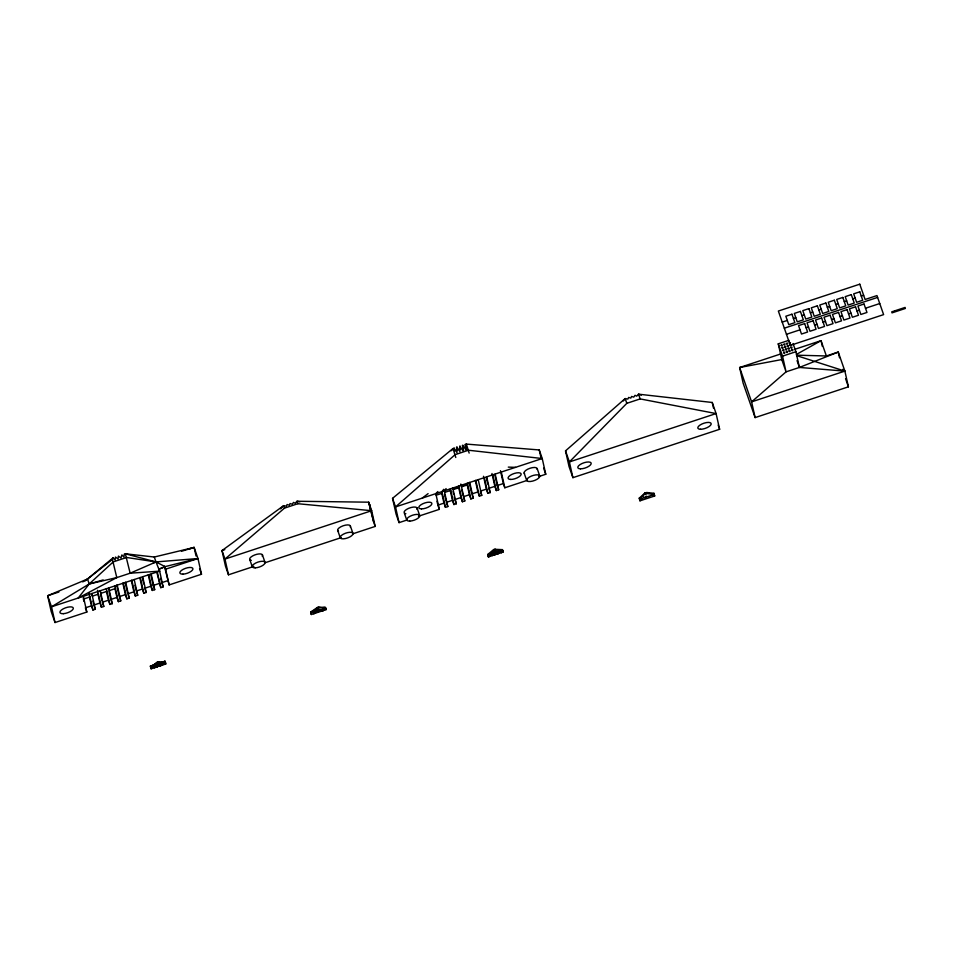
<?xml version="1.0" encoding="UTF-8"?>
<svg xmlns="http://www.w3.org/2000/svg" width="953" height="953" viewBox="0 0 953 953"><rect width="100%" height="100%" fill="white"/><g stroke="black" fill="none" stroke-linecap="round" stroke-linejoin="round"><path stroke-width="1.43" d="M158.305 666.445C156.447 662.49 160.247 669.506 158.889 664.098L159.496 663.896L159.997 665.885L161.939 665.254L161.045 662.264L158.15 661.942L158.365 663.8L155.661 665.778M790.49 342.687L789.501 343.366L789.549 342.163M154.303 667.767L153.909 666.076L157.483 664.122L157.221 662.252L157.769 664.027L154.755 665.79L155.148 667.493L151.122 668.815L150.383 666.135L161.212 662.752L165.417 662.418L165.762 663.991L161.939 665.254M157.424 662.454L158.067 663.919L155.601 665.516M154.803 664.694L157.269 663.919L153.909 666.076C163.416 660.5 152.551 666.731 155.47 665.98L155.017 664.61L155.708 665.897L155.982 664.849M494.345 553.24L495.095 551.287L493.737 553.443L494.369 552.549M85.21 580.806L112.418 559.423L113.05 557.839L115.11 559.899L115.456 557.052L118.053 558.934L118.398 556.075L120.983 557.97L121.865 554.932L123.926 556.993L124.271 554.146L125.343 553.788L154.291 557.017L194.114 547.427L197.974 558.518L201.5 574.242L169.134 584.916L164.464 566.404M153.052 665.254L157.126 662.549M494.583 553.169L495.393 551.191L495.548 554.539L495.286 552.466L496.048 552.68M318.862 609.86L317.48 609.217L317.206 607.478L317.766 609.122L319.72 609.575M317.42 607.549L318.064 609.015M317.706 607.442L318.362 608.919M318.004 607.347L325.354 607.24L326.009 609.67L311.333 614.506L311.035 613.661M491.355 554.169L490.318 554.67M494.81 551.382L493.499 553.526L493.857 555.099L493.594 553.026L493.773 553.598M623.381 400.927L625.156 398.568L627.86 399.057L628.635 397.425L630.803 398.092L631.577 396.46L633.733 397.115L635.043 395.316L636.675 396.15L638.522 394.173L712.236 402.476L716.096 413.566L719.622 429.291L572.908 477.667L569.048 466.577L565.522 450.864L625.156 398.568L626.812 403.322L569.382 461.943L572.908 477.667M643.585 495.084L646.563 492.475L653.937 493.297L654.675 495.989L639.999 500.825L639.26 498.145L645.229 492.915L639.654 499.253L639.999 500.825M443.776 489.294L441.918 491.629L445.444 507.341L447.815 506.567L444.289 490.843L446.111 488.603M492.653 553.8L494.512 551.477M494.166 552.168L492.892 553.729L493.356 553.097L493.857 555.099M451.138 450.769L454.081 448.136L456.987 452.663L457.011 447.171L459.93 451.686L459.954 446.195L462.872 450.721L462.896 445.23L465.803 449.756L465.29 444.443L466.362 444.086L539.243 449.947L542.233 458.536L545.759 474.26L538.707 476.595M490.39 553.598L494.404 549.273L502.386 549.631L502.684 550.489L488.019 555.337L488.365 556.909L492.391 555.575L491.748 553.145L492.082 554.158M280.563 508.854L283.637 505.662L286.341 506.15L287.115 504.518L289.283 505.173L290.057 503.553L292.214 504.208L293.524 502.41L295.156 503.244L297.002 501.254L368.704 502.183L373.695 522.125L371.336 512.38M314.228 610.301L317.123 607.645M437.868 491.534L435.807 493.642L439.333 509.355L418.498 516.228M500.23 551.322L499.229 551.299M352.622 533.871L375.184 526.425L371.67 510.701L297.848 503.72L284.494 508.128L224.956 559.077L228.482 574.802L253.867 566.427M310.988 612.934L318.278 607.395L325.652 608.097L310.988 612.934L310.69 612.088L316.944 607.835M113.05 557.839L87.509 579.031L82.732 581.902M156.923 662.347L153.433 666.361L161.212 662.752L165.417 662.418L165.024 661.311L158.508 663.514L161.212 662.752L158.15 661.942L158.627 663.884L161.581 663.681L161.045 662.264L165.024 661.311L165.762 663.991M407.384 519.897L399.057 522.637L396.067 514.06L392.541 498.336L453.009 448.494L455.796 457.5M488.365 556.909L487.71 554.479L493.761 549.488L494.333 551.68L490.688 554.455M422.239 498.109L428.111 493.63M156.447 665.23L158.365 663.8M154.755 665.79L157.567 663.824L154.41 664.813M155.256 665.289L157.805 663.741L155.363 665.587L155.756 667.291L155.649 665.635M154.648 665.492L157.567 663.824L154.172 664.884M796.434 354.421L821.045 340.662L826.382 355.969L838.247 352.05L844.882 371.11L848.408 386.823L755.121 417.593L743.161 383.237L739.635 367.513L780.34 354.087M154.958 665.158L157.269 663.919M152.23 666.624L151.217 666.683L152.063 666.159M165.036 566.63L158.877 569.215L165.036 566.63L197.974 558.518L156.006 561.936L126.63 557.481L113.264 561.877L89.225 583.951L78.217 598.007L116.79 577.601L130.144 573.206L156.006 561.936L165.036 566.63L169.134 584.916M161.498 663.491L162.117 663.228L162.534 665.051M755.121 417.593L751.595 401.868L786.058 371.849L799.412 367.441L838.247 352.05L839.533 357.768M323.722 607.537L324.604 607.514M153.29 562.925L156.006 561.936L159.639 571.157L163.166 586.881L160.783 587.667L156.757 572.014M161.164 662.502L162.177 663.479L165.417 662.418M782.21 322.114L787.297 320.446M793.408 318.433L795.779 317.647M801.89 315.634L804.261 314.847M810.372 312.834L812.742 312.048M818.853 310.035L821.224 309.26M827.335 307.235L829.706 306.461M835.817 304.448L838.187 303.662M844.298 301.648L846.669 300.862M852.768 298.849L855.151 298.063M861.25 296.049L863.632 295.275M784.319 328.177L877.606 297.407M786.451 334.3L800.02 329.821M806.131 327.808L808.501 327.034M814.612 325.021L816.983 324.234M823.094 322.221L825.465 321.435M831.576 319.422L833.946 318.636M840.058 316.622L842.428 315.848M848.539 313.835L850.91 313.049M857.021 311.035L859.392 310.249M865.503 308.236L879.75 303.542M778.256 343.83L782.532 356.136L786.058 371.849L781.782 359.555L778.256 343.83L788.941 340.316M626.812 403.322L640.166 398.914L716.096 413.566L569.382 461.943L565.522 450.864M58.895 592.016L47.65 595.732L51.176 611.445L55.036 622.535L86.83 612.052L83.316 596.328M188.491 549.285L194.114 547.427L196.032 556.004M794.373 349.453L821.045 340.662L822.332 346.38M782.532 356.136L795.898 351.728L793.039 343.533M158.663 568.345L159.639 571.157L51.51 606.811L55.036 622.535M197.974 558.518L165.608 569.191L164.631 566.38M224.801 549.643L221.989 550.572L225.516 566.285L228.482 574.802M89.999 596.935L83.9 598.949L83.471 597.722M98.481 594.136L92.381 596.149L91.953 594.922M106.962 591.348L100.863 593.362L100.434 592.123M115.444 588.549L109.345 590.562L108.916 589.335M89.415 596.649L91.476 605.822L85.365 607.835L86.83 612.052M97.897 593.85L99.958 603.023L93.847 605.036L95.312 609.253L92.941 610.039L91.476 605.822M106.379 591.051L108.439 600.223L102.328 602.236L103.794 606.453L101.423 607.24L99.958 603.023M108.439 600.223L109.905 604.44L112.275 603.666L110.81 599.449L116.921 597.436L114.86 588.263M122.83 583.2L125.391 594.636L119.292 596.649L116.731 585.213M131.311 580.401L133.873 591.837L127.773 593.85L125.212 582.414M139.793 577.601L142.354 589.037L136.255 591.051L134.969 585.333M148.275 574.814L150.836 586.25L144.737 588.263L146.202 592.48L143.832 593.254L142.354 589.037M150.836 586.25L152.313 590.455L154.684 589.681L153.219 585.464L159.318 583.45M163.166 586.881L161.7 582.664L167.668 580.699M453.699 488.663L457.357 487.459M462.181 485.863L465.838 484.66M436.164 495.215L442.263 493.201M444.646 492.415L450.745 490.402M453.128 489.616L459.227 487.602M461.597 486.816L467.709 484.803M116.921 597.436L118.386 601.653L120.757 600.866L117.231 585.142M125.391 594.636L126.868 598.853L129.239 598.067L125.713 582.343M133.873 591.837L135.35 596.054L137.72 595.268L134.194 579.543M441.62 492.641L443.967 503.124L437.868 505.138L439.333 509.355M450.102 489.854L452.449 500.337L446.349 502.35L447.815 506.567M452.449 500.337L453.914 504.554L456.296 503.768L454.831 499.551L460.93 497.537L458.584 487.054M463.301 496.751L469.412 494.738L467.065 484.255M475.333 480.503L477.894 491.939L471.783 493.952L469.221 482.516M480.264 491.164L486.375 489.139L483.493 476.286M491.974 473.486L494.857 486.352L488.746 488.365L490.223 492.582L487.841 493.356L486.375 489.139M494.857 486.352L496.322 490.569L498.693 489.782L497.228 485.565L503.339 483.552L500.456 470.687M265.16 562.711L341.329 537.587M460.93 497.537L462.396 501.754L464.778 500.968L460.823 484.017M469.412 494.738L470.877 498.955L473.26 498.169L469.734 482.444M477.894 491.939L479.359 496.156L481.741 495.381L478.215 479.657M503.339 483.552L504.804 487.769L527.402 480.312M645.395 493.392L654.318 494.416L639.654 499.253L639.26 498.145M644.049 497.037L643.287 496.811M645.979 496.394L646.599 496.191M645.491 498.252L646.098 498.05M648.886 497.132L649.493 496.93M313.358 611.207L310.69 612.088L311.333 614.506M314.716 610.754L316.17 610.277M494.333 551.68L500.015 551.37M314.014 611.457L314.621 611.254M314.859 611.171L315.324 610.551M317.17 610.42L316.408 610.194M494.047 552.383L494.619 553.324M499.717 550.512L502.386 549.631L503.041 552.061L495.786 554.455M154.612 666.254L153.564 665.087L150.383 666.135L151.122 668.815M161.2 662.573L165.024 661.311M491.855 553.669L492.63 553.907M492.391 555.575L493.249 555.301L493.32 553.193M494.404 552.835L495.012 552.633M497.335 553.479L497.597 551.704L498.097 553.693M158.543 666.373L158.043 664.372L158.794 664.598M161.081 665.528L160.581 663.538L161.2 663.336L161.7 665.325M161.438 663.252L162.034 663.062M492.01 554.11L492.439 553.193M494.559 553.264L495.238 553.121L494.893 552.109L495.548 554.539M161.486 663.431L162.117 663.228M316.062 612.469L316.67 612.267M317.766 611.909L318.219 611.29M319.219 611.433L318.457 611.207M321.769 610.587L320.911 610.873M321.995 610.516L322.614 610.313M161.581 663.681L150.765 667.243L156.947 662.752L161.212 662.752M494.738 553.848L502.743 551.203L503.041 552.061M158.722 665.075L162.713 663.753M493.702 554.67L493.249 555.301M495.405 554.11L494.095 555.015M158.15 666.028L155.994 667.207M159.854 665.468L159.389 666.087M312.072 611.909L311.286 611.862L312.155 611.361M181.463 551.299L194.114 547.427M103.162 579.924L89.225 583.951L51.51 606.811L47.65 595.732L87.509 579.031L89.225 583.951L116.79 577.601L112.418 559.423M157.483 664.122L154.541 664.956L157.293 664.324L156.852 662.502M781.782 359.555L739.635 367.513L751.595 401.868L844.882 371.11L842.714 369.323M159.639 571.157L130.144 573.206L125.343 553.788L156.006 561.936L154.291 557.017M796.625 355.183L826.382 355.969M508.283 467.113L515.525 467.351M797.042 360.615L799.412 367.441L844.882 371.11L796.529 355.6M502.684 550.489L495.31 549.667L488.019 555.337L487.71 554.479M299.897 501.886L297.002 501.254L297.848 503.72M320.434 607.633L318.278 607.395M641.286 395.173L638.522 394.173L640.166 398.914M648.91 493.332L646.73 492.951M845.573 378.663L848.408 386.823M718.181 425.133L719.622 429.291M654.675 495.989L653.937 493.297M543.627 468.126L545.759 474.26M537.182 468.602L539.743 475.976A6.897 2.621 -19.2 0 1 530.559 481.479A6.897 2.621 -19.2 0 1 529.344 477.096A6.897 2.621 -19.2 0 1 539.743 475.976M524.114 473.01L526.687 480.395M466.362 444.086L469.15 453.092M480.753 492.57L481.741 495.381M496.989 551.906L497.478 553.896M496.894 552.406L497.252 553.979M495.095 549.047L495.667 551.239M496.287 552.609L496.632 554.181M494.321 553.348L494.702 554.813M472.271 495.357L473.26 498.169M463.801 498.157L464.778 500.968M443.967 503.124L445.444 507.341M417.045 507.878L419.606 515.251M406.824 520.255L404.251 512.881A6.897 2.621 -19.2 0 1 410.85 507.568A6.897 2.621 -19.2 0 1 416.938 509.331M392.541 498.336L395.531 506.925L399.057 522.637M374.064 523.197L375.184 526.425M350.466 526.247L353.027 533.62A6.754 2.561 -19.2 0 1 343.485 538.826A6.754 2.561 -19.2 0 1 343.271 534.228A6.754 2.561 -19.2 0 1 353.027 533.62M337.6 530.118L340.161 537.492M326.009 609.67L325.521 607.728M284.494 508.128L283.637 505.662L221.989 550.572L224.956 559.077L371.67 510.701L368.704 502.183L370.288 506.96M315.681 612.124L315.074 612.326M262.373 554.765L264.934 562.151M249.793 559.602L252.366 566.975M199.57 568.691L201.5 574.242M136.744 592.456L137.72 595.268M160.497 664.038L160.843 665.611M159.89 664.241L160.235 665.813M159.496 663.896L159.997 665.885M157.34 665.075L157.698 666.647M156.828 664.575L157.162 665.42L156.221 664.777M156.256 665.432L156.602 667.005M155.756 667.291L155.148 667.493M154.553 665.992L157.519 663.836L154.517 665.873L154.91 667.565M128.262 595.256L129.239 598.067M119.78 598.055L120.757 600.866M97.468 590.288L101.423 607.24M88.986 593.088L92.941 610.039M370.657 509.593L368.978 502.624L370.395 509.557M795.898 351.728L799.412 367.441M712.236 402.476L713.523 408.194M645.336 492.88L645.693 494.452M645.229 492.915L645.586 494.488M539.243 449.947L541.173 458.524M501.278 472.045L504.804 487.769M495.179 474.058L498.693 489.782M494.988 475.559L497.228 485.565M492.796 474.844L496.322 490.569M486.697 476.857L490.223 492.582M486.506 478.358L487.793 484.076M484.315 477.644L487.841 493.356M498.943 553.419C499.003 550.715 497.085 551.346 498.336 553.622M495.894 552.264L496.394 554.253M494.285 552.311L494.941 554.741M492.51 553.383L493.011 555.373M475.833 480.431L479.359 496.156M465.29 444.443L466.577 450.15M462.36 445.408L463.634 451.126M459.954 446.195L460.597 449.054M467.351 483.231L470.877 498.955M457.011 447.171L457.654 450.03M456.475 447.35L457.118 450.197M454.081 448.136L454.712 450.995M461.836 490.199L463.015 495.441M458.869 486.03L462.396 501.754M452.77 488.043L456.296 503.768M453.068 491.688L453.652 494.309M454.236 496.93L454.831 499.551M450.4 488.829L453.914 504.554M444.586 494.488L446.052 501.04M436.986 501.207L437.57 503.827M160.735 578.376L161.7 582.664M157.269 571.943L160.783 587.667M151.158 573.956L154.684 589.681M150.967 575.457L153.219 585.464M148.787 574.742L152.313 590.455M142.676 576.756L146.202 592.48M142.485 578.257L143.772 583.975M140.305 577.53L143.832 593.254M158.651 664.17L159.151 666.171M156.959 664.729L157.459 666.731M156.34 664.932L156.84 666.933M153.921 666.302L154.148 667.35M131.824 580.329L135.35 596.054M123.342 583.129L126.868 598.853M114.86 585.928L118.386 601.653M108.749 587.941L112.275 603.666M109.047 591.587L110.81 599.449M106.379 588.728L109.905 604.44M100.268 590.741L103.794 606.453M100.565 594.374L102.031 600.926M91.798 593.528L95.312 609.253M92.965 601.105L93.549 603.726M83.316 598.663L83.9 601.283M405.859 513.655A6.897 2.621 -19.2 0 1 404.858 513.369M524.519 473.593A6.897 2.621 -19.2 0 1 529.951 468.28A6.897 2.621 -19.2 0 1 537.135 469.329M338.518 531.19A6.754 2.561 -19.2 0 1 343.068 525.806A6.754 2.561 -19.2 0 1 350.275 526.997M251.318 560.388A6.754 2.561 -19.2 0 1 254.713 554.956A6.754 2.561 -19.2 0 1 262.218 556.207M782.806 350.251C783.974 352.622 784.653 348.214 782.806 350.251M500.873 551.87L502.183 551.501L500.921 551.787M501.135 552.609L502.434 552.24L501.135 552.609M785.475 349.346C786.559 351.752 787.381 347.368 785.475 349.346M786.439 343.533C787.476 345.963 788.381 341.591 786.439 343.533M789.013 350.907C790.037 353.349 790.966 348.965 789.013 350.907M783.771 344.39C784.712 346.856 785.784 342.508 783.771 344.39M784.629 346.856C785.57 349.322 786.654 344.974 784.629 346.856M788.155 348.429C789.096 350.895 790.18 346.547 788.155 348.429M791.681 350.001C792.598 352.479 793.73 348.143 791.681 350.001M781.115 345.236C781.925 347.738 783.199 343.485 781.115 345.236M781.972 347.69C782.723 350.216 784.128 345.951 781.972 347.69M786.356 351.717C787.071 354.254 788.536 350.001 786.356 351.717M783.688 352.586C784.367 355.135 785.88 350.895 783.688 352.586M322.269 609.968L323.532 609.646L322.269 609.968M322.519 610.706L323.794 610.385L322.591 610.623M787.321 345.891C787.94 348.441 789.56 344.283 787.321 345.891M790.859 347.464C791.443 350.037 793.099 345.844 790.859 347.464M151.634 667.708L152.945 667.398L151.634 667.708M790.001 345.01C790.585 347.571 792.253 343.39 790.001 345.01M163.63 663.753L164.917 663.455L163.63 663.753M488.901 555.778L490.187 555.492L488.901 555.778M489.151 556.516L490.438 556.23L489.223 556.433M313.489 612.839L314.728 612.505L313.489 612.839M313.74 613.577L314.978 613.244L313.74 613.577M490.378 555.277L491.653 555.027L490.378 555.277M652.543 495.715L653.829 495.405L652.543 495.715M640.547 499.67L641.822 499.432L640.547 499.67M499.312 552.323L500.575 552.025L499.312 552.323M894.7 310.857L891.758 311.834L891.996 312.882L905.35 308.474L905.112 307.426L894.7 310.857M493.69 552.323L492.046 554.003L493.678 552.275M455.153 454.641L395.531 506.925L542.233 458.536L468.507 450.233L455.153 454.641M859.773 284.185L778.351 311.035L790.323 345.391L883.61 314.621L876.974 295.573L865.098 299.492L859.773 284.185M791.943 314.216L785.832 316.229L788.774 324.663L794.873 322.65L791.943 314.216M800.425 311.417L794.314 313.43L797.256 321.864L803.355 319.851L800.425 311.417M808.906 308.617L802.795 310.63L805.738 319.064L811.837 317.051L808.906 308.617M817.388 305.818L811.277 307.831L814.207 316.265L820.319 314.252L817.388 305.818M825.858 303.03L819.759 305.043L822.689 313.477L828.8 311.452L825.858 303.03M834.34 300.231L828.24 302.244L831.171 310.678L837.282 308.665L834.34 300.231M842.821 297.431L836.722 299.445L839.653 307.879L845.764 305.865L842.821 297.431M851.303 294.632L845.204 296.645L848.134 305.079L854.245 303.066L851.303 294.632M859.785 291.832L853.685 293.846L856.616 302.28L862.727 300.266L859.785 291.832M804.666 323.591L798.554 325.604L801.497 334.038L807.596 332.025L804.666 323.591M813.147 320.804L807.036 322.817L809.979 331.251L816.078 329.238L813.147 320.804M821.629 318.004L815.518 320.017L818.46 328.451L824.559 326.438L821.629 318.004M830.111 315.205L824 317.218L826.93 325.652L833.041 323.639L830.111 315.205M838.58 312.405L832.481 314.419L835.412 322.853L841.523 320.839L838.58 312.405M847.062 309.618L840.963 311.631L843.893 320.065L850.005 318.052L847.062 309.618M855.544 306.818L849.445 308.832L852.375 317.266L858.486 315.252L855.544 306.818M864.026 304.019L857.926 306.032L860.857 314.466L866.968 312.453L864.026 304.019M421.5 508.89A6.897 2.621 -19.2 0 0 431.876 503.887A6.897 2.621 -19.2 0 0 422.632 503.827A6.897 2.621 -19.2 0 0 421.5 508.89M510.629 479.442A6.897 2.621 -19.2 0 0 521.136 474.534A6.897 2.621 -19.2 0 0 512.095 474.296A6.897 2.621 -19.2 0 0 510.629 479.442M63.327 613.684A7.04 2.668 -19.2 0 0 73.333 608.288A7.04 2.668 -19.2 0 0 63.232 608.848A7.04 2.668 -19.2 0 0 63.327 613.684M182.952 574.147A6.897 2.621 -19.2 0 0 192.959 568.953A6.897 2.621 -19.2 0 0 183.262 569.298A6.897 2.621 -19.2 0 0 182.952 574.147M700.491 429.255A7.04 2.668 -19.2 0 0 711.164 424.216A7.04 2.668 -19.2 0 0 701.873 424.025A7.04 2.668 -19.2 0 0 700.491 429.255M580.448 468.828A7.04 2.668 -19.2 0 0 591.158 463.813A7.04 2.668 -19.2 0 0 581.914 463.575A7.04 2.668 -19.2 0 0 580.448 468.828M409.754 521.1A6.897 2.621 -19.2 0 0 419.785 515.918A6.897 2.621 -19.2 0 0 410.112 516.24A6.897 2.621 -19.2 0 0 409.754 521.1M255.178 567.845A6.754 2.561 -19.2 0 0 265.077 562.806A6.754 2.561 -19.2 0 0 255.702 563.032A6.754 2.561 -19.2 0 0 255.178 567.845"/></g></svg>
